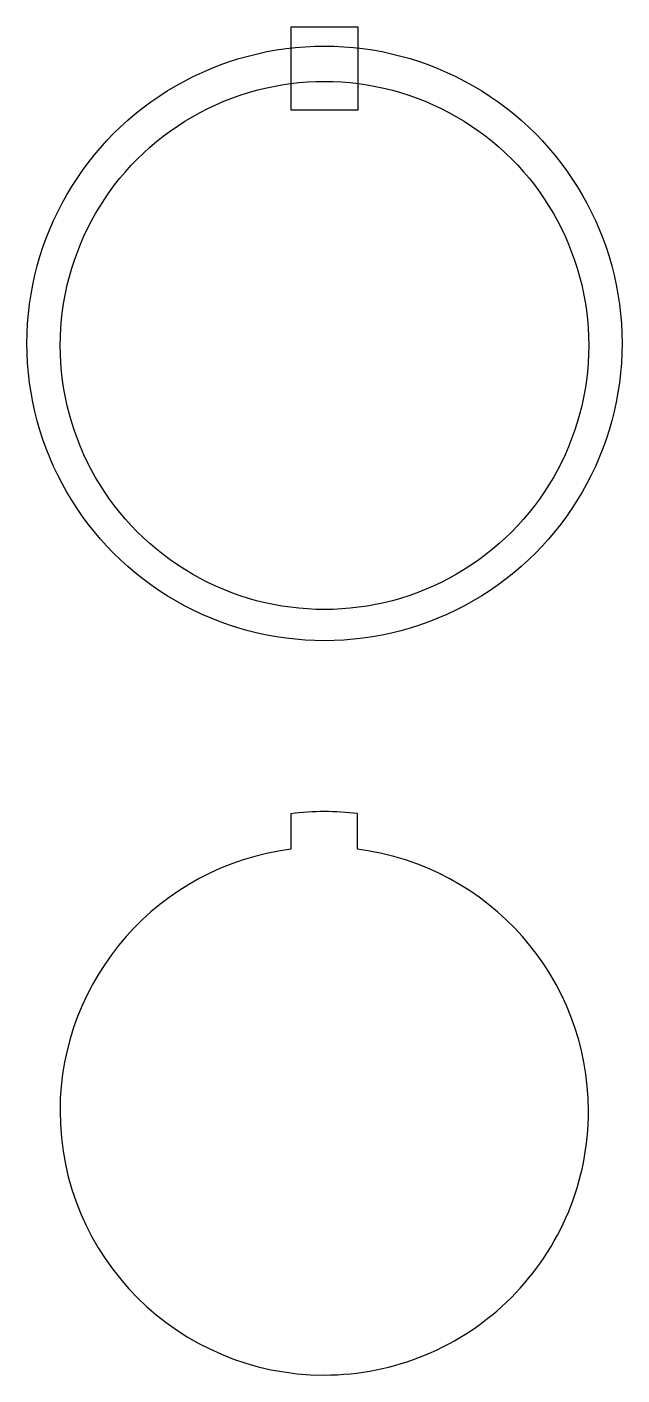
# Model space of a CAD drawing. Extents: x 39.7 to 57.7, y 25.3 to 66.2.
import ezdxf

# ---------------------------------------------------------------- set-up
doc = ezdxf.new("R2010")
doc.units = 0
doc.layers.add('base', color=7, linetype='CONTINUOUS')
doc.layers.add('Capa_1', color=7, linetype='CONTINUOUS')

msp = doc.modelspace()

# ---------------------------------------------------------------- linework, layer by layer
at = {"layer": 'base', "color": 7}
for points in [[(47.703276, 66.162102), (49.723627, 66.162102), (49.723627, 63.636662), (47.703276, 63.636662)], [(56.713834, 56.513443)], [(57.721415, 56.575817)]]:
    msp.add_lwpolyline(points, close=True, dxfattribs=at)
for points in [[(44.209473, 64.37694), (46.996546, 65.986058), (50.430362, 65.986058), (53.217435, 64.37694)], [(44.713258, 63.441979), (47.188585, 64.87111), (50.238315, 64.87111), (52.713642, 63.441979)], [(39.705493, 56.575817), (39.705493, 59.794052), (41.4224, 62.767823), (44.209473, 64.37694)], [(53.217435, 64.37694), (56.004508, 62.767823), (57.721415, 59.794052), (57.721415, 56.575817)], [(40.713066, 56.513443), (40.713066, 59.371705), (42.23793, 62.012848), (44.713258, 63.441979)], [(52.713642, 63.441979), (55.18897, 62.012848), (56.713834, 59.371705), (56.713834, 56.513443)], [(44.209473, 48.774694), (41.4224, 50.383811), (39.705493, 53.357582), (39.705493, 56.575817)], [(44.713258, 49.584907), (42.23793, 51.014038), (40.713066, 53.655181), (40.713066, 56.513443)], [(56.713834, 56.513443), (56.713834, 53.655181), (55.18897, 51.014038), (52.713642, 49.584907)], [(57.721415, 56.575817), (57.721415, 53.357582), (56.004508, 50.383811), (53.217435, 48.774694)], [(52.713642, 49.584907), (50.238315, 48.155776), (47.188585, 48.155776), (44.713258, 49.584907)], [(53.217435, 48.774694), (50.430362, 47.165576), (46.996546, 47.165576), (44.209473, 48.774694)]]:
    msp.add_open_spline(points, degree=3, dxfattribs=at)
at = {"layer": 'Capa_1', "color": 7}
for points in [[(47.695498, 42.324548), (47.695498, 41.248644)], [(49.716047, 41.25071), (49.716047, 42.331266)]]:
    msp.add_lwpolyline(points, dxfattribs=at)
msp.add_lwpolyline([(48.705773, 42.392766)], close=True, dxfattribs=at)
for points in [[(48.705773, 42.392758), (48.368002, 42.388982), (48.030711, 42.366209), (47.695498, 42.324548)], [(49.716047, 42.331266), (49.380708, 42.370684), (49.043417, 42.391216), (48.705773, 42.392766)], [(47.695498, 41.248644), (43.703849, 40.740339), (40.710856, 37.346393), (40.705744, 33.322513)], [(56.706317, 33.322513), (56.70221, 37.347353), (53.70868, 40.742543), (49.716047, 41.25071)], [(40.705744, 33.322513), (40.705656, 28.9041), (44.28736, 25.322166), (48.705773, 25.32197)], [(54.363058, 27.665228), (55.863461, 29.16563), (56.706359, 31.200624), (56.706317, 33.322513)], [(48.705773, 25.32197), (50.827662, 25.321928), (52.862656, 26.164826), (54.363058, 27.665228)]]:
    msp.add_open_spline(points, degree=3, dxfattribs=at)

doc.saveas('drawing.dxf')
